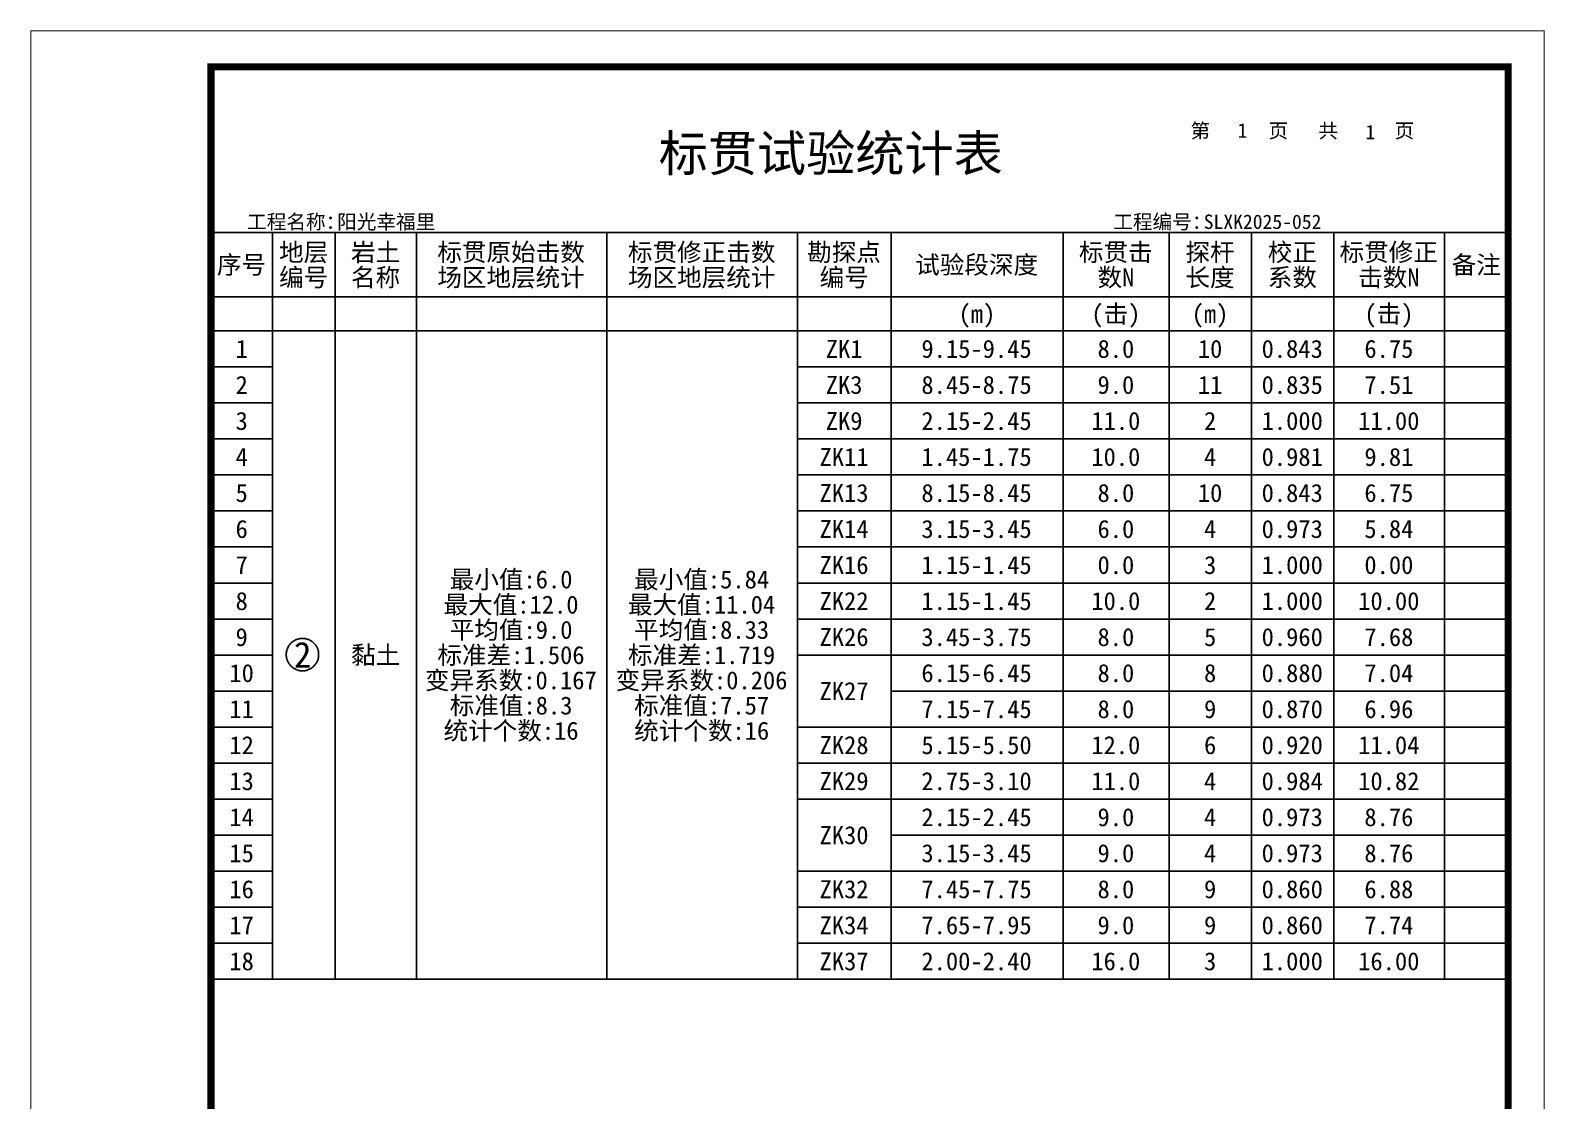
# Model space of a CAD drawing. Header units: millimetres. Extents: x 743 to 953, y 1023 to 1320.
# Drawn here: x 743.1 to 953.2, y 1171.3 to 1319.9 of the extents above; entities that cross this region are included whole.
import ezdxf
from ezdxf.enums import TextEntityAlignment as Align

# ---------------------------------------------------------------- set-up
doc = ezdxf.new("R2010")
doc.units = ezdxf.units.MM
doc.layers.add('ZZT_TC', color=7, linetype='Continuous')
doc.layers.add('不打印', color=7, linetype='Continuous', plot=False)
doc.styles.add('成果图图块', font='simfang_0.ttf', dxfattribs={"height": 2.5})
doc.styles.add('成果图模板', font='simfang_0.ttf')
doc.styles.add('成果表转DWG表体', font='simfang_0.ttf', dxfattribs={"height": 2.5})

# ---------------------------------------------------------------- blocks, each defined once
blk = doc.blocks.new('DCBH-2--')
at = {"layer": 'ZZT_TC', "color": 7}
blk.add_polyline3d([(-0.19, 2.31, 0), (-0.3, 2.31, 0), (-0.41, 2.3, 0), (-0.52, 2.29, 0), (-0.63, 2.27, 0), (-0.73, 2.24, 0), (-0.84, 2.21, 0), (-0.95, 2.18, 0), (-1.05, 2.14, 0), (-1.15, 2.09, 0), (-1.25, 2.04, 0), (-1.35, 1.99, 0), (-1.44, 1.93, 0), (-1.53, 1.87, 0), (-1.62, 1.8, 0), (-1.7, 1.73, 0), (-1.78, 1.65, 0), (-1.86, 1.57, 0), (-1.93, 1.49, 0), (-2, 1.4, 0), (-2.06, 1.31, 0), (-2.12, 1.22, 0), (-2.17, 1.12, 0), (-2.22, 1.02, 0), (-2.27, 0.92, 0), (-2.31, 0.82, 0), (-2.34, 0.71, 0), (-2.37, 0.61, 0), (-2.4, 0.5, 0), (-2.41, 0.39, 0), (-2.43, 0.28, 0), (-2.44, 0.17, 0), (-2.44, 0.06, 0), (-2.44, -0.05, 0), (-2.43, -0.16, 0), (-2.41, -0.27, 0), (-2.4, -0.38, 0), (-2.37, -0.49, 0), (-2.34, -0.6, 0), (-2.31, -0.7, 0), (-2.27, -0.8, 0), (-2.22, -0.9, 0), (-2.17, -1, 0), (-2.12, -1.1, 0), (-2.06, -1.19, 0), (-2, -1.28, 0), (-1.93, -1.37, 0), (-1.86, -1.45, 0), (-1.78, -1.53, 0), (-1.7, -1.61, 0), (-1.62, -1.68, 0), (-1.53, -1.75, 0), (-1.44, -1.81, 0), (-1.35, -1.87, 0), (-1.25, -1.93, 0), (-1.15, -1.98, 0), (-1.05, -2.02, 0), (-0.95, -2.06, 0), (-0.84, -2.1, 0), (-0.73, -2.13, 0), (-0.63, -2.15, 0), (-0.52, -2.17, 0), (-0.41, -2.18, 0), (-0.3, -2.19, 0), (-0.19, -2.19, 0), (-0.08, -2.19, 0), (0.03, -2.18, 0), (0.14, -2.17, 0), (0.25, -2.15, 0), (0.36, -2.13, 0), (0.47, -2.1, 0), (0.57, -2.06, 0), (0.67, -2.02, 0), (0.77, -1.98, 0), (0.87, -1.93, 0), (0.97, -1.87, 0), (1.06, -1.81, 0), (1.15, -1.75, 0), (1.24, -1.68, 0), (1.32, -1.61, 0), (1.4, -1.53, 0), (1.48, -1.45, 0), (1.55, -1.37, 0), (1.62, -1.28, 0), (1.68, -1.19, 0), (1.74, -1.1, 0), (1.8, -1, 0), (1.85, -0.9, 0), (1.89, -0.8, 0), (1.93, -0.7, 0), (1.97, -0.6, 0), (2, -0.49, 0), (2.02, -0.38, 0), (2.04, -0.27, 0), (2.05, -0.16, 0), (2.06, -0.05, 0), (2.06, 0.06, 0), (2.06, 0.17, 0), (2.05, 0.28, 0), (2.04, 0.39, 0), (2.02, 0.5, 0), (2, 0.61, 0), (1.97, 0.71, 0), (1.93, 0.82, 0), (1.89, 0.92, 0), (1.85, 1.02, 0), (1.8, 1.12, 0), (1.74, 1.22, 0), (1.68, 1.31, 0), (1.62, 1.4, 0), (1.55, 1.49, 0), (1.48, 1.57, 0), (1.4, 1.65, 0), (1.32, 1.73, 0), (1.24, 1.8, 0), (1.15, 1.87, 0), (1.06, 1.93, 0), (0.97, 1.99, 0), (0.87, 2.04, 0), (0.77, 2.09, 0), (0.67, 2.14, 0), (0.57, 2.18, 0), (0.47, 2.21, 0), (0.36, 2.24, 0), (0.25, 2.27, 0), (0.14, 2.29, 0), (0.03, 2.3, 0), (-0.08, 2.31, 0), (-0.19, 2.31, 0)], dxfattribs=at)
at = {"style": '成果图图块'}
blk.add_text('2', height=3.57, dxfattribs=at).set_placement((-0.16, -1.74), align=Align.CENTER)
blk = doc.blocks.new('标贯试验统计表图框模板（昇龙3）.dwg', base_point=(25, 269))
at = {"const_width": 1}
blk.add_lwpolyline([(25, 5), (205, 5), (205, 292), (25, 292), (25, 5), (205, 5)], dxfattribs=at)
at = {"layer": '不打印', "const_width": 0.15}
blk.add_lwpolyline([(0, 0), (210, 0), (210, 297), (0, 297), (0, 0)], dxfattribs=at)
at = {"style": '成果图模板'}
for s, p in [('第', (160.92, 282.14)), ('页', (171.75, 282.14)), ('共', (178.67, 282.14)), ('页', (189.23, 282.14)), ('工程名称：', (30, 269.5)), ('阳光幸福里', (42.5, 269.5)), ('工程编号：', (150.2, 269.5)), ('SLXK2025-052', (162.76, 269.5))]:
    blk.add_text(s, height=2, dxfattribs=at).set_placement(p)
for s, height, p in [('1', 2, (168.14, 282.17)), ('1', 2, (185.88, 281.96)), ('标贯试验统计表', 5, (111, 277.5))]:
    blk.add_text(s, height=height, dxfattribs=at).set_placement(p, align=Align.CENTER)

msp = doc.modelspace()

# ---------------------------------------------------------------- linework, layer by layer
at = {"color": 0}
for p, q in [((776.7, 1278.14), (785.41, 1278.14)), ((776.7, 1188.14), (776.7, 1278.14)), ((785.41, 1188.14), (785.41, 1278.14)), ((776.7, 1188.14), (785.41, 1188.14))]:
    msp.add_line(p, q, dxfattribs=at)
for points in [[(768.17, 1291.78), (776.7, 1291.78)], [(768.17, 1282.85), (768.17, 1291.78)], [(776.7, 1282.85), (776.7, 1291.78)], [(776.7, 1291.78), (785.41, 1291.78)], [(776.7, 1282.85), (776.7, 1291.78)], [(785.41, 1282.85), (785.41, 1291.78)], [(785.41, 1291.78), (796.67, 1291.78)], [(785.41, 1282.85), (785.41, 1291.78)], [(796.67, 1282.85), (796.67, 1291.78)], [(796.67, 1291.78), (823.12, 1291.78)], [(796.67, 1282.85), (796.67, 1291.78)], [(823.12, 1282.85), (823.12, 1291.78)], [(823.12, 1291.78), (849.57, 1291.78)], [(823.12, 1282.85), (823.12, 1291.78)], [(849.57, 1282.85), (849.57, 1291.78)], [(849.57, 1291.78), (862.54, 1291.78)], [(849.57, 1282.85), (849.57, 1291.78)], [(862.54, 1282.85), (862.54, 1291.78)], [(862.54, 1291.78), (886.43, 1291.78)], [(862.54, 1282.85), (862.54, 1291.78)], [(886.43, 1282.85), (886.43, 1291.78)], [(886.43, 1291.78), (901.11, 1291.78)], [(886.43, 1282.85), (886.43, 1291.78)], [(901.11, 1282.85), (901.11, 1291.78)], [(901.11, 1291.78), (912.54, 1291.78)], [(901.11, 1282.85), (901.11, 1291.78)], [(912.54, 1282.85), (912.54, 1291.78)], [(912.54, 1291.78), (923.98, 1291.78)], [(912.54, 1282.85), (912.54, 1291.78)], [(923.98, 1282.85), (923.98, 1291.78)], [(923.98, 1291.78), (939.33, 1291.78)], [(923.98, 1282.85), (923.98, 1291.78)], [(939.33, 1282.85), (939.33, 1291.78)], [(939.33, 1291.78), (948.21, 1291.78)], [(939.33, 1282.85), (939.33, 1291.78)], [(948.21, 1282.85), (948.21, 1291.78)], [(768.17, 1282.85), (776.7, 1282.85)], [(768.17, 1282.85), (776.7, 1282.85)], [(768.17, 1278.14), (768.17, 1282.85)], [(776.7, 1282.85), (785.41, 1282.85)], [(776.7, 1278.14), (776.7, 1282.85)], [(776.7, 1282.85), (785.41, 1282.85)], [(776.7, 1278.14), (776.7, 1282.85)], [(785.41, 1282.85), (796.67, 1282.85)], [(785.41, 1278.14), (785.41, 1282.85)], [(785.41, 1282.85), (796.67, 1282.85)], [(785.41, 1278.14), (785.41, 1282.85)], [(796.67, 1282.85), (823.12, 1282.85)], [(796.67, 1278.14), (796.67, 1282.85)], [(796.67, 1282.85), (823.12, 1282.85)], [(796.67, 1278.14), (796.67, 1282.85)], [(823.12, 1282.85), (849.57, 1282.85)], [(823.12, 1278.14), (823.12, 1282.85)], [(823.12, 1282.85), (849.57, 1282.85)], [(823.12, 1278.14), (823.12, 1282.85)], [(849.57, 1282.85), (862.54, 1282.85)], [(849.57, 1278.14), (849.57, 1282.85)], [(849.57, 1282.85), (862.54, 1282.85)], [(849.57, 1278.14), (849.57, 1282.85)], [(862.54, 1282.85), (886.43, 1282.85)], [(862.54, 1278.14), (862.54, 1282.85)], [(862.54, 1282.85), (886.43, 1282.85)], [(862.54, 1278.14), (862.54, 1282.85)], [(886.43, 1282.85), (901.11, 1282.85)], [(886.43, 1278.14), (886.43, 1282.85)], [(886.43, 1282.85), (901.11, 1282.85)], [(886.43, 1278.14), (886.43, 1282.85)], [(901.11, 1282.85), (912.54, 1282.85)], [(901.11, 1278.14), (901.11, 1282.85)], [(901.11, 1282.85), (912.54, 1282.85)], [(901.11, 1278.14), (901.11, 1282.85)], [(912.54, 1282.85), (923.98, 1282.85)], [(912.54, 1278.14), (912.54, 1282.85)], [(912.54, 1282.85), (923.98, 1282.85)], [(912.54, 1278.14), (912.54, 1282.85)], [(923.98, 1282.85), (939.33, 1282.85)], [(923.98, 1278.14), (923.98, 1282.85)], [(923.98, 1282.85), (939.33, 1282.85)], [(923.98, 1278.14), (923.98, 1282.85)], [(939.33, 1282.85), (948.21, 1282.85)], [(939.33, 1278.14), (939.33, 1282.85)], [(939.33, 1282.85), (948.21, 1282.85)], [(939.33, 1278.14), (939.33, 1282.85)], [(948.21, 1278.14), (948.21, 1282.85)], [(768.17, 1278.14), (776.7, 1278.14)], [(768.17, 1278.14), (776.7, 1278.14)], [(768.17, 1273.14), (768.17, 1278.14)], [(776.7, 1278.14), (785.41, 1278.14)], [(776.7, 1273.14), (776.7, 1278.14)], [(785.41, 1278.14), (796.67, 1278.14)], [(785.41, 1278.14), (796.67, 1278.14)], [(785.41, 1188.14), (785.41, 1278.14)], [(796.67, 1278.14), (823.12, 1278.14)], [(796.67, 1188.14), (796.67, 1278.14)], [(796.67, 1278.14), (823.12, 1278.14)], [(796.67, 1188.14), (796.67, 1278.14)], [(823.12, 1278.14), (849.57, 1278.14)], [(823.12, 1188.14), (823.12, 1278.14)], [(823.12, 1278.14), (849.57, 1278.14)], [(823.12, 1188.14), (823.12, 1278.14)], [(849.57, 1278.14), (862.54, 1278.14)], [(849.57, 1188.14), (849.57, 1278.14)], [(849.57, 1278.14), (862.54, 1278.14)], [(849.57, 1273.14), (849.57, 1278.14)], [(862.54, 1278.14), (886.43, 1278.14)], [(862.54, 1273.14), (862.54, 1278.14)], [(862.54, 1278.14), (886.43, 1278.14)], [(862.54, 1273.14), (862.54, 1278.14)], [(886.43, 1278.14), (901.11, 1278.14)], [(886.43, 1273.14), (886.43, 1278.14)], [(886.43, 1278.14), (901.11, 1278.14)], [(886.43, 1273.14), (886.43, 1278.14)], [(901.11, 1278.14), (912.54, 1278.14)], [(901.11, 1273.14), (901.11, 1278.14)], [(901.11, 1278.14), (912.54, 1278.14)], [(901.11, 1273.14), (901.11, 1278.14)], [(912.54, 1278.14), (923.98, 1278.14)], [(912.54, 1273.14), (912.54, 1278.14)], [(912.54, 1278.14), (923.98, 1278.14)], [(912.54, 1273.14), (912.54, 1278.14)], [(923.98, 1278.14), (939.33, 1278.14)], [(923.98, 1273.14), (923.98, 1278.14)], [(923.98, 1278.14), (939.33, 1278.14)], [(923.98, 1273.14), (923.98, 1278.14)], [(939.33, 1278.14), (948.21, 1278.14)], [(939.33, 1273.14), (939.33, 1278.14)], [(939.33, 1278.14), (948.21, 1278.14)], [(939.33, 1273.14), (939.33, 1278.14)], [(948.21, 1273.14), (948.21, 1278.14)], [(768.17, 1273.14), (776.7, 1273.14)], [(768.17, 1273.14), (776.7, 1273.14)], [(768.17, 1268.14), (768.17, 1273.14)], [(776.7, 1268.14), (776.7, 1273.14)], [(849.57, 1273.14), (862.54, 1273.14)], [(849.57, 1273.14), (862.54, 1273.14)], [(849.57, 1268.14), (849.57, 1273.14)], [(862.54, 1273.14), (886.43, 1273.14)], [(862.54, 1268.14), (862.54, 1273.14)], [(862.54, 1273.14), (886.43, 1273.14)], [(862.54, 1268.14), (862.54, 1273.14)], [(886.43, 1273.14), (901.11, 1273.14)], [(886.43, 1268.14), (886.43, 1273.14)], [(886.43, 1273.14), (901.11, 1273.14)], [(886.43, 1268.14), (886.43, 1273.14)], [(901.11, 1273.14), (912.54, 1273.14)], [(901.11, 1268.14), (901.11, 1273.14)], [(901.11, 1273.14), (912.54, 1273.14)], [(901.11, 1268.14), (901.11, 1273.14)], [(912.54, 1273.14), (923.98, 1273.14)], [(912.54, 1268.14), (912.54, 1273.14)], [(912.54, 1273.14), (923.98, 1273.14)], [(912.54, 1268.14), (912.54, 1273.14)], [(923.98, 1273.14), (939.33, 1273.14)], [(923.98, 1268.14), (923.98, 1273.14)], [(923.98, 1273.14), (939.33, 1273.14)], [(923.98, 1268.14), (923.98, 1273.14)], [(939.33, 1273.14), (948.21, 1273.14)], [(939.33, 1268.14), (939.33, 1273.14)], [(939.33, 1273.14), (948.21, 1273.14)], [(939.33, 1268.14), (939.33, 1273.14)], [(948.21, 1268.14), (948.21, 1273.14)], [(768.17, 1268.14), (776.7, 1268.14)], [(768.17, 1268.14), (776.7, 1268.14)], [(768.17, 1263.14), (768.17, 1268.14)], [(776.7, 1263.14), (776.7, 1268.14)], [(849.57, 1268.14), (862.54, 1268.14)], [(849.57, 1268.14), (862.54, 1268.14)], [(849.57, 1263.14), (849.57, 1268.14)], [(862.54, 1268.14), (886.43, 1268.14)], [(862.54, 1263.14), (862.54, 1268.14)], [(862.54, 1268.14), (886.43, 1268.14)], [(862.54, 1263.14), (862.54, 1268.14)], [(886.43, 1268.14), (901.11, 1268.14)], [(886.43, 1263.14), (886.43, 1268.14)], [(886.43, 1268.14), (901.11, 1268.14)], [(886.43, 1263.14), (886.43, 1268.14)], [(901.11, 1268.14), (912.54, 1268.14)], [(901.11, 1263.14), (901.11, 1268.14)], [(901.11, 1268.14), (912.54, 1268.14)], [(901.11, 1263.14), (901.11, 1268.14)], [(912.54, 1268.14), (923.98, 1268.14)], [(912.54, 1263.14), (912.54, 1268.14)], [(912.54, 1268.14), (923.98, 1268.14)], [(912.54, 1263.14), (912.54, 1268.14)], [(923.98, 1268.14), (939.33, 1268.14)], [(923.98, 1263.14), (923.98, 1268.14)], [(923.98, 1268.14), (939.33, 1268.14)], [(923.98, 1263.14), (923.98, 1268.14)], [(939.33, 1268.14), (948.21, 1268.14)], [(939.33, 1263.14), (939.33, 1268.14)], [(939.33, 1268.14), (948.21, 1268.14)], [(939.33, 1263.14), (939.33, 1268.14)], [(948.21, 1263.14), (948.21, 1268.14)], [(768.17, 1263.14), (776.7, 1263.14)], [(768.17, 1263.14), (776.7, 1263.14)], [(768.17, 1258.14), (768.17, 1263.14)], [(776.7, 1258.14), (776.7, 1263.14)], [(849.57, 1263.14), (862.54, 1263.14)], [(849.57, 1263.14), (862.54, 1263.14)], [(849.57, 1258.14), (849.57, 1263.14)], [(862.54, 1263.14), (886.43, 1263.14)], [(862.54, 1258.14), (862.54, 1263.14)], [(862.54, 1263.14), (886.43, 1263.14)], [(862.54, 1258.14), (862.54, 1263.14)], [(886.43, 1263.14), (901.11, 1263.14)], [(886.43, 1258.14), (886.43, 1263.14)], [(886.43, 1263.14), (901.11, 1263.14)], [(886.43, 1258.14), (886.43, 1263.14)], [(901.11, 1263.14), (912.54, 1263.14)], [(901.11, 1258.14), (901.11, 1263.14)], [(901.11, 1263.14), (912.54, 1263.14)], [(901.11, 1258.14), (901.11, 1263.14)], [(912.54, 1263.14), (923.98, 1263.14)], [(912.54, 1258.14), (912.54, 1263.14)], [(912.54, 1263.14), (923.98, 1263.14)], [(912.54, 1258.14), (912.54, 1263.14)], [(923.98, 1263.14), (939.33, 1263.14)], [(923.98, 1258.14), (923.98, 1263.14)], [(923.98, 1263.14), (939.33, 1263.14)], [(923.98, 1258.14), (923.98, 1263.14)], [(939.33, 1263.14), (948.21, 1263.14)], [(939.33, 1258.14), (939.33, 1263.14)], [(939.33, 1263.14), (948.21, 1263.14)], [(939.33, 1258.14), (939.33, 1263.14)], [(948.21, 1258.14), (948.21, 1263.14)], [(768.17, 1258.14), (776.7, 1258.14)], [(768.17, 1258.14), (776.7, 1258.14)], [(768.17, 1253.14), (768.17, 1258.14)], [(776.7, 1253.14), (776.7, 1258.14)], [(849.57, 1258.14), (862.54, 1258.14)], [(849.57, 1258.14), (862.54, 1258.14)], [(849.57, 1253.14), (849.57, 1258.14)], [(862.54, 1258.14), (886.43, 1258.14)], [(862.54, 1253.14), (862.54, 1258.14)], [(862.54, 1258.14), (886.43, 1258.14)], [(862.54, 1253.14), (862.54, 1258.14)], [(886.43, 1258.14), (901.11, 1258.14)], [(886.43, 1253.14), (886.43, 1258.14)], [(886.43, 1258.14), (901.11, 1258.14)], [(886.43, 1253.14), (886.43, 1258.14)], [(901.11, 1258.14), (912.54, 1258.14)], [(901.11, 1253.14), (901.11, 1258.14)], [(901.11, 1258.14), (912.54, 1258.14)], [(901.11, 1253.14), (901.11, 1258.14)], [(912.54, 1258.14), (923.98, 1258.14)], [(912.54, 1253.14), (912.54, 1258.14)], [(912.54, 1258.14), (923.98, 1258.14)], [(912.54, 1253.14), (912.54, 1258.14)], [(923.98, 1258.14), (939.33, 1258.14)], [(923.98, 1253.14), (923.98, 1258.14)], [(923.98, 1258.14), (939.33, 1258.14)], [(923.98, 1253.14), (923.98, 1258.14)], [(939.33, 1258.14), (948.21, 1258.14)], [(939.33, 1253.14), (939.33, 1258.14)], [(939.33, 1258.14), (948.21, 1258.14)], [(939.33, 1253.14), (939.33, 1258.14)], [(948.21, 1253.14), (948.21, 1258.14)], [(768.17, 1253.14), (776.7, 1253.14)], [(768.17, 1253.14), (776.7, 1253.14)], [(768.17, 1248.14), (768.17, 1253.14)], [(776.7, 1248.14), (776.7, 1253.14)], [(849.57, 1253.14), (862.54, 1253.14)], [(849.57, 1253.14), (862.54, 1253.14)], [(849.57, 1248.14), (849.57, 1253.14)], [(862.54, 1253.14), (886.43, 1253.14)], [(862.54, 1248.14), (862.54, 1253.14)], [(862.54, 1253.14), (886.43, 1253.14)], [(862.54, 1248.14), (862.54, 1253.14)], [(886.43, 1253.14), (901.11, 1253.14)], [(886.43, 1248.14), (886.43, 1253.14)], [(886.43, 1253.14), (901.11, 1253.14)], [(886.43, 1248.14), (886.43, 1253.14)], [(901.11, 1253.14), (912.54, 1253.14)], [(901.11, 1248.14), (901.11, 1253.14)], [(901.11, 1253.14), (912.54, 1253.14)], [(901.11, 1248.14), (901.11, 1253.14)], [(912.54, 1253.14), (923.98, 1253.14)], [(912.54, 1248.14), (912.54, 1253.14)], [(912.54, 1253.14), (923.98, 1253.14)], [(912.54, 1248.14), (912.54, 1253.14)], [(923.98, 1253.14), (939.33, 1253.14)], [(923.98, 1248.14), (923.98, 1253.14)], [(923.98, 1253.14), (939.33, 1253.14)], [(923.98, 1248.14), (923.98, 1253.14)], [(939.33, 1253.14), (948.21, 1253.14)], [(939.33, 1248.14), (939.33, 1253.14)], [(939.33, 1253.14), (948.21, 1253.14)], [(939.33, 1248.14), (939.33, 1253.14)], [(948.21, 1248.14), (948.21, 1253.14)], [(768.17, 1248.14), (776.7, 1248.14)], [(768.17, 1248.14), (776.7, 1248.14)], [(768.17, 1243.14), (768.17, 1248.14)], [(776.7, 1243.14), (776.7, 1248.14)], [(849.57, 1248.14), (862.54, 1248.14)], [(849.57, 1248.14), (862.54, 1248.14)], [(849.57, 1243.14), (849.57, 1248.14)], [(862.54, 1248.14), (886.43, 1248.14)], [(862.54, 1243.14), (862.54, 1248.14)], [(862.54, 1248.14), (886.43, 1248.14)], [(862.54, 1243.14), (862.54, 1248.14)], [(886.43, 1248.14), (901.11, 1248.14)], [(886.43, 1243.14), (886.43, 1248.14)], [(886.43, 1248.14), (901.11, 1248.14)], [(886.43, 1243.14), (886.43, 1248.14)], [(901.11, 1248.14), (912.54, 1248.14)], [(901.11, 1243.14), (901.11, 1248.14)], [(901.11, 1248.14), (912.54, 1248.14)], [(901.11, 1243.14), (901.11, 1248.14)], [(912.54, 1248.14), (923.98, 1248.14)], [(912.54, 1243.14), (912.54, 1248.14)], [(912.54, 1248.14), (923.98, 1248.14)], [(912.54, 1243.14), (912.54, 1248.14)], [(923.98, 1248.14), (939.33, 1248.14)], [(923.98, 1243.14), (923.98, 1248.14)], [(923.98, 1248.14), (939.33, 1248.14)], [(923.98, 1243.14), (923.98, 1248.14)], [(939.33, 1248.14), (948.21, 1248.14)], [(939.33, 1243.14), (939.33, 1248.14)], [(939.33, 1248.14), (948.21, 1248.14)], [(939.33, 1243.14), (939.33, 1248.14)], [(948.21, 1243.14), (948.21, 1248.14)], [(768.17, 1243.14), (776.7, 1243.14)], [(768.17, 1243.14), (776.7, 1243.14)], [(768.17, 1238.14), (768.17, 1243.14)], [(776.7, 1238.14), (776.7, 1243.14)], [(849.57, 1243.14), (862.54, 1243.14)], [(849.57, 1243.14), (862.54, 1243.14)], [(849.57, 1238.14), (849.57, 1243.14)], [(862.54, 1243.14), (886.43, 1243.14)], [(862.54, 1238.14), (862.54, 1243.14)], [(862.54, 1243.14), (886.43, 1243.14)], [(862.54, 1238.14), (862.54, 1243.14)], [(886.43, 1243.14), (901.11, 1243.14)], [(886.43, 1238.14), (886.43, 1243.14)], [(886.43, 1243.14), (901.11, 1243.14)], [(886.43, 1238.14), (886.43, 1243.14)], [(901.11, 1243.14), (912.54, 1243.14)], [(901.11, 1238.14), (901.11, 1243.14)], [(901.11, 1243.14), (912.54, 1243.14)], [(901.11, 1238.14), (901.11, 1243.14)], [(912.54, 1243.14), (923.98, 1243.14)], [(912.54, 1238.14), (912.54, 1243.14)], [(912.54, 1243.14), (923.98, 1243.14)], [(912.54, 1238.14), (912.54, 1243.14)], [(923.98, 1243.14), (939.33, 1243.14)], [(923.98, 1238.14), (923.98, 1243.14)], [(923.98, 1243.14), (939.33, 1243.14)], [(923.98, 1238.14), (923.98, 1243.14)], [(939.33, 1243.14), (948.21, 1243.14)], [(939.33, 1238.14), (939.33, 1243.14)], [(939.33, 1243.14), (948.21, 1243.14)], [(939.33, 1238.14), (939.33, 1243.14)], [(948.21, 1238.14), (948.21, 1243.14)], [(768.17, 1238.14), (776.7, 1238.14)], [(768.17, 1238.14), (776.7, 1238.14)], [(768.17, 1233.14), (768.17, 1238.14)], [(776.7, 1233.14), (776.7, 1238.14)], [(849.57, 1238.14), (862.54, 1238.14)], [(849.57, 1238.14), (862.54, 1238.14)], [(849.57, 1233.14), (849.57, 1238.14)], [(862.54, 1238.14), (886.43, 1238.14)], [(862.54, 1233.14), (862.54, 1238.14)], [(862.54, 1238.14), (886.43, 1238.14)], [(862.54, 1233.14), (862.54, 1238.14)], [(886.43, 1238.14), (901.11, 1238.14)], [(886.43, 1233.14), (886.43, 1238.14)], [(886.43, 1238.14), (901.11, 1238.14)], [(886.43, 1233.14), (886.43, 1238.14)], [(901.11, 1238.14), (912.54, 1238.14)], [(901.11, 1233.14), (901.11, 1238.14)], [(901.11, 1238.14), (912.54, 1238.14)], [(901.11, 1233.14), (901.11, 1238.14)], [(912.54, 1238.14), (923.98, 1238.14)], [(912.54, 1233.14), (912.54, 1238.14)], [(912.54, 1238.14), (923.98, 1238.14)], [(912.54, 1233.14), (912.54, 1238.14)], [(923.98, 1238.14), (939.33, 1238.14)], [(923.98, 1233.14), (923.98, 1238.14)], [(923.98, 1238.14), (939.33, 1238.14)], [(923.98, 1233.14), (923.98, 1238.14)], [(939.33, 1238.14), (948.21, 1238.14)], [(939.33, 1233.14), (939.33, 1238.14)], [(939.33, 1238.14), (948.21, 1238.14)], [(939.33, 1233.14), (939.33, 1238.14)], [(948.21, 1233.14), (948.21, 1238.14)], [(768.17, 1233.14), (776.7, 1233.14)], [(768.17, 1233.14), (776.7, 1233.14)], [(768.17, 1228.14), (768.17, 1233.14)], [(776.7, 1228.14), (776.7, 1233.14)], [(849.57, 1233.14), (862.54, 1233.14)], [(849.57, 1233.14), (862.54, 1233.14)], [(849.57, 1223.14), (849.57, 1233.14)], [(862.54, 1233.14), (886.43, 1233.14)], [(862.54, 1223.14), (862.54, 1233.14)], [(862.54, 1233.14), (886.43, 1233.14)], [(862.54, 1228.14), (862.54, 1233.14)], [(886.43, 1233.14), (901.11, 1233.14)], [(886.43, 1228.14), (886.43, 1233.14)], [(886.43, 1233.14), (901.11, 1233.14)], [(886.43, 1228.14), (886.43, 1233.14)], [(901.11, 1233.14), (912.54, 1233.14)], [(901.11, 1228.14), (901.11, 1233.14)], [(901.11, 1233.14), (912.54, 1233.14)], [(901.11, 1228.14), (901.11, 1233.14)], [(912.54, 1233.14), (923.98, 1233.14)], [(912.54, 1228.14), (912.54, 1233.14)], [(912.54, 1233.14), (923.98, 1233.14)], [(912.54, 1228.14), (912.54, 1233.14)], [(923.98, 1233.14), (939.33, 1233.14)], [(923.98, 1228.14), (923.98, 1233.14)], [(923.98, 1233.14), (939.33, 1233.14)], [(923.98, 1228.14), (923.98, 1233.14)], [(939.33, 1233.14), (948.21, 1233.14)], [(939.33, 1228.14), (939.33, 1233.14)], [(939.33, 1233.14), (948.21, 1233.14)], [(939.33, 1228.14), (939.33, 1233.14)], [(948.21, 1228.14), (948.21, 1233.14)], [(768.17, 1228.14), (776.7, 1228.14)], [(768.17, 1228.14), (776.7, 1228.14)], [(768.17, 1223.14), (768.17, 1228.14)], [(776.7, 1223.14), (776.7, 1228.14)], [(862.54, 1228.14), (886.43, 1228.14)], [(862.54, 1228.14), (886.43, 1228.14)], [(862.54, 1223.14), (862.54, 1228.14)], [(886.43, 1228.14), (901.11, 1228.14)], [(886.43, 1223.14), (886.43, 1228.14)], [(886.43, 1228.14), (901.11, 1228.14)], [(886.43, 1223.14), (886.43, 1228.14)], [(901.11, 1228.14), (912.54, 1228.14)], [(901.11, 1223.14), (901.11, 1228.14)], [(901.11, 1228.14), (912.54, 1228.14)], [(901.11, 1223.14), (901.11, 1228.14)], [(912.54, 1228.14), (923.98, 1228.14)], [(912.54, 1223.14), (912.54, 1228.14)], [(912.54, 1228.14), (923.98, 1228.14)], [(912.54, 1223.14), (912.54, 1228.14)], [(923.98, 1228.14), (939.33, 1228.14)], [(923.98, 1223.14), (923.98, 1228.14)], [(923.98, 1228.14), (939.33, 1228.14)], [(923.98, 1223.14), (923.98, 1228.14)], [(939.33, 1228.14), (948.21, 1228.14)], [(939.33, 1223.14), (939.33, 1228.14)], [(939.33, 1228.14), (948.21, 1228.14)], [(939.33, 1223.14), (939.33, 1228.14)], [(948.21, 1223.14), (948.21, 1228.14)], [(768.17, 1223.14), (776.7, 1223.14)], [(768.17, 1223.14), (776.7, 1223.14)], [(768.17, 1218.14), (768.17, 1223.14)], [(776.7, 1218.14), (776.7, 1223.14)], [(849.57, 1223.14), (862.54, 1223.14)], [(849.57, 1223.14), (862.54, 1223.14)], [(849.57, 1218.14), (849.57, 1223.14)], [(862.54, 1223.14), (886.43, 1223.14)], [(862.54, 1218.14), (862.54, 1223.14)], [(862.54, 1223.14), (886.43, 1223.14)], [(862.54, 1218.14), (862.54, 1223.14)], [(886.43, 1223.14), (901.11, 1223.14)], [(886.43, 1218.14), (886.43, 1223.14)], [(886.43, 1223.14), (901.11, 1223.14)], [(886.43, 1218.14), (886.43, 1223.14)], [(901.11, 1223.14), (912.54, 1223.14)], [(901.11, 1218.14), (901.11, 1223.14)], [(901.11, 1223.14), (912.54, 1223.14)], [(901.11, 1218.14), (901.11, 1223.14)], [(912.54, 1223.14), (923.98, 1223.14)], [(912.54, 1218.14), (912.54, 1223.14)], [(912.54, 1223.14), (923.98, 1223.14)], [(912.54, 1218.14), (912.54, 1223.14)], [(923.98, 1223.14), (939.33, 1223.14)], [(923.98, 1218.14), (923.98, 1223.14)], [(923.98, 1223.14), (939.33, 1223.14)], [(923.98, 1218.14), (923.98, 1223.14)], [(939.33, 1223.14), (948.21, 1223.14)], [(939.33, 1218.14), (939.33, 1223.14)], [(939.33, 1223.14), (948.21, 1223.14)], [(939.33, 1218.14), (939.33, 1223.14)], [(948.21, 1218.14), (948.21, 1223.14)], [(768.17, 1218.14), (776.7, 1218.14)], [(768.17, 1218.14), (776.7, 1218.14)], [(768.17, 1213.14), (768.17, 1218.14)], [(776.7, 1213.14), (776.7, 1218.14)], [(849.57, 1218.14), (862.54, 1218.14)], [(849.57, 1218.14), (862.54, 1218.14)], [(849.57, 1213.14), (849.57, 1218.14)], [(862.54, 1218.14), (886.43, 1218.14)], [(862.54, 1213.14), (862.54, 1218.14)], [(862.54, 1218.14), (886.43, 1218.14)], [(862.54, 1213.14), (862.54, 1218.14)], [(886.43, 1218.14), (901.11, 1218.14)], [(886.43, 1213.14), (886.43, 1218.14)], [(886.43, 1218.14), (901.11, 1218.14)], [(886.43, 1213.14), (886.43, 1218.14)], [(901.11, 1218.14), (912.54, 1218.14)], [(901.11, 1213.14), (901.11, 1218.14)], [(901.11, 1218.14), (912.54, 1218.14)], [(901.11, 1213.14), (901.11, 1218.14)], [(912.54, 1218.14), (923.98, 1218.14)], [(912.54, 1213.14), (912.54, 1218.14)], [(912.54, 1218.14), (923.98, 1218.14)], [(912.54, 1213.14), (912.54, 1218.14)], [(923.98, 1218.14), (939.33, 1218.14)], [(923.98, 1213.14), (923.98, 1218.14)], [(923.98, 1218.14), (939.33, 1218.14)], [(923.98, 1213.14), (923.98, 1218.14)], [(939.33, 1218.14), (948.21, 1218.14)], [(939.33, 1213.14), (939.33, 1218.14)], [(939.33, 1218.14), (948.21, 1218.14)], [(939.33, 1213.14), (939.33, 1218.14)], [(948.21, 1213.14), (948.21, 1218.14)], [(768.17, 1213.14), (776.7, 1213.14)], [(768.17, 1213.14), (776.7, 1213.14)], [(768.17, 1208.14), (768.17, 1213.14)], [(776.7, 1208.14), (776.7, 1213.14)], [(849.57, 1213.14), (862.54, 1213.14)], [(849.57, 1213.14), (862.54, 1213.14)], [(849.57, 1203.14), (849.57, 1213.14)], [(862.54, 1213.14), (886.43, 1213.14)], [(862.54, 1203.14), (862.54, 1213.14)], [(862.54, 1213.14), (886.43, 1213.14)], [(862.54, 1208.14), (862.54, 1213.14)], [(886.43, 1213.14), (901.11, 1213.14)], [(886.43, 1208.14), (886.43, 1213.14)], [(886.43, 1213.14), (901.11, 1213.14)], [(886.43, 1208.14), (886.43, 1213.14)], [(901.11, 1213.14), (912.54, 1213.14)], [(901.11, 1208.14), (901.11, 1213.14)], [(901.11, 1213.14), (912.54, 1213.14)], [(901.11, 1208.14), (901.11, 1213.14)], [(912.54, 1213.14), (923.98, 1213.14)], [(912.54, 1208.14), (912.54, 1213.14)], [(912.54, 1213.14), (923.98, 1213.14)], [(912.54, 1208.14), (912.54, 1213.14)], [(923.98, 1213.14), (939.33, 1213.14)], [(923.98, 1208.14), (923.98, 1213.14)], [(923.98, 1213.14), (939.33, 1213.14)], [(923.98, 1208.14), (923.98, 1213.14)], [(939.33, 1213.14), (948.21, 1213.14)], [(939.33, 1208.14), (939.33, 1213.14)], [(939.33, 1213.14), (948.21, 1213.14)], [(939.33, 1208.14), (939.33, 1213.14)], [(948.21, 1208.14), (948.21, 1213.14)], [(768.17, 1208.14), (776.7, 1208.14)], [(768.17, 1208.14), (776.7, 1208.14)], [(768.17, 1203.14), (768.17, 1208.14)], [(776.7, 1203.14), (776.7, 1208.14)], [(862.54, 1208.14), (886.43, 1208.14)], [(862.54, 1208.14), (886.43, 1208.14)], [(862.54, 1203.14), (862.54, 1208.14)], [(886.43, 1208.14), (901.11, 1208.14)], [(886.43, 1203.14), (886.43, 1208.14)], [(886.43, 1208.14), (901.11, 1208.14)], [(886.43, 1203.14), (886.43, 1208.14)], [(901.11, 1208.14), (912.54, 1208.14)], [(901.11, 1203.14), (901.11, 1208.14)], [(901.11, 1208.14), (912.54, 1208.14)], [(901.11, 1203.14), (901.11, 1208.14)], [(912.54, 1208.14), (923.98, 1208.14)], [(912.54, 1203.14), (912.54, 1208.14)], [(912.54, 1208.14), (923.98, 1208.14)], [(912.54, 1203.14), (912.54, 1208.14)], [(923.98, 1208.14), (939.33, 1208.14)], [(923.98, 1203.14), (923.98, 1208.14)], [(923.98, 1208.14), (939.33, 1208.14)], [(923.98, 1203.14), (923.98, 1208.14)], [(939.33, 1208.14), (948.21, 1208.14)], [(939.33, 1203.14), (939.33, 1208.14)], [(939.33, 1208.14), (948.21, 1208.14)], [(939.33, 1203.14), (939.33, 1208.14)], [(948.21, 1203.14), (948.21, 1208.14)], [(768.17, 1203.14), (776.7, 1203.14)], [(768.17, 1203.14), (776.7, 1203.14)], [(768.17, 1198.14), (768.17, 1203.14)], [(776.7, 1198.14), (776.7, 1203.14)], [(849.57, 1203.14), (862.54, 1203.14)], [(849.57, 1203.14), (862.54, 1203.14)], [(849.57, 1198.14), (849.57, 1203.14)], [(862.54, 1203.14), (886.43, 1203.14)], [(862.54, 1198.14), (862.54, 1203.14)], [(862.54, 1203.14), (886.43, 1203.14)], [(862.54, 1198.14), (862.54, 1203.14)], [(886.43, 1203.14), (901.11, 1203.14)], [(886.43, 1198.14), (886.43, 1203.14)], [(886.43, 1203.14), (901.11, 1203.14)], [(886.43, 1198.14), (886.43, 1203.14)], [(901.11, 1203.14), (912.54, 1203.14)], [(901.11, 1198.14), (901.11, 1203.14)], [(901.11, 1203.14), (912.54, 1203.14)], [(901.11, 1198.14), (901.11, 1203.14)], [(912.54, 1203.14), (923.98, 1203.14)], [(912.54, 1198.14), (912.54, 1203.14)], [(912.54, 1203.14), (923.98, 1203.14)], [(912.54, 1198.14), (912.54, 1203.14)], [(923.98, 1203.14), (939.33, 1203.14)], [(923.98, 1198.14), (923.98, 1203.14)], [(923.98, 1203.14), (939.33, 1203.14)], [(923.98, 1198.14), (923.98, 1203.14)], [(939.33, 1203.14), (948.21, 1203.14)], [(939.33, 1198.14), (939.33, 1203.14)], [(939.33, 1203.14), (948.21, 1203.14)], [(939.33, 1198.14), (939.33, 1203.14)], [(948.21, 1198.14), (948.21, 1203.14)], [(768.17, 1198.14), (776.7, 1198.14)], [(768.17, 1198.14), (776.7, 1198.14)], [(768.17, 1193.14), (768.17, 1198.14)], [(776.7, 1193.14), (776.7, 1198.14)], [(849.57, 1198.14), (862.54, 1198.14)], [(849.57, 1198.14), (862.54, 1198.14)], [(849.57, 1193.14), (849.57, 1198.14)], [(862.54, 1198.14), (886.43, 1198.14)], [(862.54, 1193.14), (862.54, 1198.14)], [(862.54, 1198.14), (886.43, 1198.14)], [(862.54, 1193.14), (862.54, 1198.14)], [(886.43, 1198.14), (901.11, 1198.14)], [(886.43, 1193.14), (886.43, 1198.14)], [(886.43, 1198.14), (901.11, 1198.14)], [(886.43, 1193.14), (886.43, 1198.14)], [(901.11, 1198.14), (912.54, 1198.14)], [(901.11, 1193.14), (901.11, 1198.14)], [(901.11, 1198.14), (912.54, 1198.14)], [(901.11, 1193.14), (901.11, 1198.14)], [(912.54, 1198.14), (923.98, 1198.14)], [(912.54, 1193.14), (912.54, 1198.14)], [(912.54, 1198.14), (923.98, 1198.14)], [(912.54, 1193.14), (912.54, 1198.14)], [(923.98, 1198.14), (939.33, 1198.14)], [(923.98, 1193.14), (923.98, 1198.14)], [(923.98, 1198.14), (939.33, 1198.14)], [(923.98, 1193.14), (923.98, 1198.14)], [(939.33, 1198.14), (948.21, 1198.14)], [(939.33, 1193.14), (939.33, 1198.14)], [(939.33, 1198.14), (948.21, 1198.14)], [(939.33, 1193.14), (939.33, 1198.14)], [(948.21, 1193.14), (948.21, 1198.14)], [(768.17, 1193.14), (776.7, 1193.14)], [(768.17, 1193.14), (776.7, 1193.14)], [(768.17, 1188.14), (768.17, 1193.14)], [(776.7, 1188.14), (776.7, 1193.14)], [(849.57, 1193.14), (862.54, 1193.14)], [(849.57, 1193.14), (862.54, 1193.14)], [(849.57, 1188.14), (849.57, 1193.14)], [(862.54, 1193.14), (886.43, 1193.14)], [(862.54, 1188.14), (862.54, 1193.14)], [(862.54, 1193.14), (886.43, 1193.14)], [(862.54, 1188.14), (862.54, 1193.14)], [(886.43, 1193.14), (901.11, 1193.14)], [(886.43, 1188.14), (886.43, 1193.14)], [(886.43, 1193.14), (901.11, 1193.14)], [(886.43, 1188.14), (886.43, 1193.14)], [(901.11, 1193.14), (912.54, 1193.14)], [(901.11, 1188.14), (901.11, 1193.14)], [(901.11, 1193.14), (912.54, 1193.14)], [(901.11, 1188.14), (901.11, 1193.14)], [(912.54, 1193.14), (923.98, 1193.14)], [(912.54, 1188.14), (912.54, 1193.14)], [(912.54, 1193.14), (923.98, 1193.14)], [(912.54, 1188.14), (912.54, 1193.14)], [(923.98, 1193.14), (939.33, 1193.14)], [(923.98, 1188.14), (923.98, 1193.14)], [(923.98, 1193.14), (939.33, 1193.14)], [(923.98, 1188.14), (923.98, 1193.14)], [(939.33, 1193.14), (948.21, 1193.14)], [(939.33, 1188.14), (939.33, 1193.14)], [(939.33, 1193.14), (948.21, 1193.14)], [(939.33, 1188.14), (939.33, 1193.14)], [(948.21, 1188.14), (948.21, 1193.14)], [(768.17, 1188.14), (776.7, 1188.14)], [(785.41, 1188.14), (796.67, 1188.14)], [(796.67, 1188.14), (823.12, 1188.14)], [(823.12, 1188.14), (849.57, 1188.14)], [(849.57, 1188.14), (862.54, 1188.14)], [(862.54, 1188.14), (886.43, 1188.14)], [(886.43, 1188.14), (901.11, 1188.14)], [(901.11, 1188.14), (912.54, 1188.14)], [(912.54, 1188.14), (923.98, 1188.14)], [(923.98, 1188.14), (939.33, 1188.14)], [(939.33, 1188.14), (948.21, 1188.14)]]:
    msp.add_lwpolyline(points, dxfattribs=at)

# ---------------------------------------------------------------- block references
for name, p in [('标贯试验统计表图框模板（昇龙3）.dwg', (768.17, 1291.78)), ('DCBH-2--', (781.05, 1233.14))]:
    msp.add_blockref(name, p)

# ---------------------------------------------------------------- texts
at = {"color": 0, "style": '成果表转DWG表体'}
for s, p in [('地层', (777.62, 1287.81)), ('岩土', (787.6, 1287.81)), ('标贯原始击数', (799.58, 1287.81)), ('标贯修正击数', (826.03, 1287.81)), ('勘探点', (850.9, 1287.81)), ('标贯击', (888.61, 1287.81)), ('探杆', (903.39, 1287.81)), ('校正', (914.82, 1287.81)), ('标贯修正', (924.78, 1287.81)), ('序号', (769, 1286.06)), ('试验段深度', (865.89, 1286.06)), ('备注', (940.33, 1286.06)), ('编号', (777.62, 1284.31)), ('名称', (787.6, 1284.31)), ('场区地层统计', (799.58, 1284.31)), ('场区地层统计', (826.03, 1284.31)), ('编号', (852.62, 1284.31)), ('数N', (891.19, 1284.31)), ('长度', (903.39, 1284.31)), ('系数', (914.82, 1284.31)), ('击数N', (927.36, 1284.31)), ('(m)', (871.91, 1279.25)), ('(击)', (890.33, 1279.25)), ('(m)', (904.25, 1279.25)), ('(击)', (928.22, 1279.25)), ('1', (771.58, 1274.39)), ('ZK1', (853.48, 1274.39)), ('9.15-9.45', (866.75, 1274.39)), ('8.0', (891.19, 1274.39)), ('10', (905.11, 1274.39)), ('0.843', (913.96, 1274.39)), ('6.75', (928.22, 1274.39)), ('2', (771.58, 1269.39)), ('ZK3', (853.48, 1269.39)), ('8.45-8.75', (866.75, 1269.39)), ('9.0', (891.19, 1269.39)), ('11', (905.11, 1269.39)), ('0.835', (913.96, 1269.39)), ('7.51', (928.22, 1269.39)), ('3', (771.58, 1264.39)), ('ZK9', (853.48, 1264.39)), ('2.15-2.45', (866.75, 1264.39)), ('11.0', (890.33, 1264.39)), ('2', (905.97, 1264.39)), ('1.000', (913.96, 1264.39)), ('11.00', (927.36, 1264.39)), ('4', (771.58, 1259.39)), ('ZK11', (852.62, 1259.39)), ('1.45-1.75', (866.75, 1259.39)), ('10.0', (890.33, 1259.39)), ('4', (905.97, 1259.39)), ('0.981', (913.96, 1259.39)), ('9.81', (928.22, 1259.39)), ('5', (771.58, 1254.39)), ('ZK13', (852.62, 1254.39)), ('8.15-8.45', (866.75, 1254.39)), ('8.0', (891.19, 1254.39)), ('10', (905.11, 1254.39)), ('0.843', (913.96, 1254.39)), ('6.75', (928.22, 1254.39)), ('6', (771.58, 1249.39)), ('ZK14', (852.62, 1249.39)), ('3.15-3.45', (866.75, 1249.39)), ('6.0', (891.19, 1249.39)), ('4', (905.97, 1249.39)), ('0.973', (913.96, 1249.39)), ('5.84', (928.22, 1249.39)), ('7', (771.58, 1244.39)), ('ZK16', (852.62, 1244.39)), ('1.15-1.45', (866.75, 1244.39)), ('0.0', (891.19, 1244.39)), ('3', (905.97, 1244.39)), ('1.000', (913.96, 1244.39)), ('0.00', (928.22, 1244.39)), ('最小值:6.0', (801.3, 1242.39)), ('最小值:5.84', (826.89, 1242.39)), ('8', (771.58, 1239.39)), ('最大值:12.0', (800.44, 1238.89)), ('最大值:11.04', (826.03, 1238.89)), ('ZK22', (852.62, 1239.39)), ('1.15-1.45', (866.75, 1239.39)), ('10.0', (890.33, 1239.39)), ('2', (905.97, 1239.39)), ('1.000', (913.96, 1239.39)), ('10.00', (927.36, 1239.39)), ('平均值:9.0', (801.3, 1235.39)), ('平均值:8.33', (826.89, 1235.39)), ('9', (771.58, 1234.39)), ('ZK26', (852.62, 1234.39)), ('3.45-3.75', (866.75, 1234.39)), ('8.0', (891.19, 1234.39)), ('5', (905.97, 1234.39)), ('0.960', (913.96, 1234.39)), ('7.68', (928.22, 1234.39)), ('黏土', (787.6, 1231.89)), ('标准差:1.506', (799.58, 1231.89)), ('标准差:1.719', (826.03, 1231.89)), ('10', (770.72, 1229.39)), ('6.15-6.45', (866.75, 1229.39)), ('8.0', (891.19, 1229.39)), ('8', (905.97, 1229.39)), ('0.880', (913.96, 1229.39)), ('7.04', (928.22, 1229.39)), ('变异系数:0.167', (797.86, 1228.39)), ('变异系数:0.206', (824.32, 1228.39)), ('ZK27', (852.62, 1226.89)), ('标准值:8.3', (801.3, 1224.89)), ('标准值:7.57', (826.89, 1224.89)), ('11', (770.72, 1224.39)), ('7.15-7.45', (866.75, 1224.39)), ('8.0', (891.19, 1224.39)), ('9', (905.97, 1224.39)), ('0.870', (913.96, 1224.39)), ('6.96', (928.22, 1224.39)), ('统计个数:16', (800.44, 1221.39)), ('统计个数:16', (826.89, 1221.39)), ('12', (770.72, 1219.39)), ('ZK28', (852.62, 1219.39)), ('5.15-5.50', (866.75, 1219.39)), ('12.0', (890.33, 1219.39)), ('6', (905.97, 1219.39)), ('0.920', (913.96, 1219.39)), ('11.04', (927.36, 1219.39)), ('13', (770.72, 1214.39)), ('ZK29', (852.62, 1214.39)), ('2.75-3.10', (866.75, 1214.39)), ('11.0', (890.33, 1214.39)), ('4', (905.97, 1214.39)), ('0.984', (913.96, 1214.39)), ('10.82', (927.36, 1214.39)), ('14', (770.72, 1209.39)), ('2.15-2.45', (866.75, 1209.39)), ('9.0', (891.19, 1209.39)), ('4', (905.97, 1209.39)), ('0.973', (913.96, 1209.39)), ('8.76', (928.22, 1209.39)), ('ZK30', (852.62, 1206.89)), ('15', (770.72, 1204.39)), ('3.15-3.45', (866.75, 1204.39)), ('9.0', (891.19, 1204.39)), ('4', (905.97, 1204.39)), ('0.973', (913.96, 1204.39)), ('8.76', (928.22, 1204.39)), ('16', (770.72, 1199.39)), ('ZK32', (852.62, 1199.39)), ('7.45-7.75', (866.75, 1199.39)), ('8.0', (891.19, 1199.39)), ('9', (905.97, 1199.39)), ('0.860', (913.96, 1199.39)), ('6.88', (928.22, 1199.39)), ('17', (770.72, 1194.39)), ('ZK34', (852.62, 1194.39)), ('7.65-7.95', (866.75, 1194.39)), ('9.0', (891.19, 1194.39)), ('9', (905.97, 1194.39)), ('0.860', (913.96, 1194.39)), ('7.74', (928.22, 1194.39)), ('18', (770.72, 1189.39)), ('ZK37', (852.62, 1189.39)), ('2.00-2.40', (866.75, 1189.39)), ('16.0', (890.33, 1189.39)), ('3', (905.97, 1189.39)), ('1.000', (913.96, 1189.39)), ('16.00', (927.36, 1189.39))]:
    msp.add_text(s, height=2.5, dxfattribs=at).set_placement(p)

doc.saveas('drawing.dxf')
